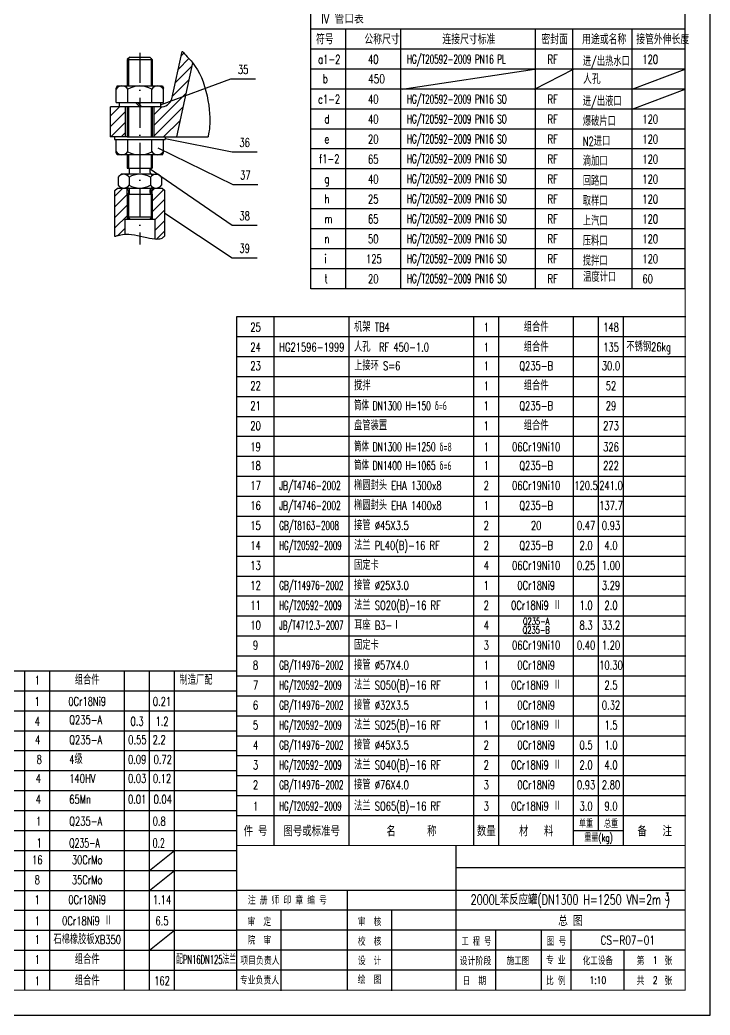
# Model space of a CAD drawing. Extents: x 92764 to 104934, y 26739 to 35166.
# Drawn here: x 95937 to 98704, y 26739 to 30728 of the extents above; entities that cross this region are included whole.
import ezdxf
from ezdxf.enums import TextEntityAlignment as Align

# ---------------------------------------------------------------- set-up
doc = ezdxf.new("R2010")
doc.units = 0
doc.header["$LTSCALE"] = 10
doc.linetypes.add('ACAD_ISO10W100', pattern=[18, 12, -3, 0, -3])
for name, color, linetype in [('1', 2, 'Continuous'), ('2', 1, 'Continuous'), ('5', 7, 'Continuous'), ('K1', 4, 'Continuous'), ('tank', 1, 'Continuous'), ('tankx', 2, 'ACAD_ISO10W100'), ('tanky', 7, 'Continuous')]:
    doc.layers.add(name, color=color, linetype=linetype)
doc.styles.add('hzfs', font='simplex.shx', dxfattribs={"width": 0.7, "bigfont": 'hzfs.shx'})
doc.styles.add('ST', font='', dxfattribs={"width": 0.75})
doc.styles.get("Standard").update_dxf_attribs({"font": 'txt', "width": 0.7, "bigfont": 'hztxt.shx'})
doc.styles.get('ST').set_extended_font_data('SimSun')

# ---------------------------------------------------------------- blocks, each defined once
blk = doc.blocks.new('*D160')
for p, q in [((-322.085011, 277.12909), (-322.083184, 277.129638)), ((-322.083184, 277.129638), (-322.070396, 277.13347)), ((-322.070396, 277.13347), (-322.035686, 277.143874)), ((-322.035686, 277.143874), (-321.968094, 277.164134)), ((-321.968094, 277.164134), (-321.856658, 277.197535)), ((-321.856658, 277.197535), (-321.690416, 277.247362)), ((-321.690416, 277.247362), (-321.45841, 277.316902)), ((-321.45841, 277.316902), (-321.149676, 277.409439)), ((-321.149676, 277.409439), (-320.754839, 277.525415)), ((-320.754839, 277.525415), (-320.270859, 277.653894)), ((-320.270859, 277.653894), (-319.696278, 277.781097)), ((-319.696278, 277.781097), (-319.029642, 277.893244)), ((-319.029642, 277.893244), (-318.269494, 277.976556)), ((-318.269494, 277.976556), (-317.414379, 278.017252)), ((-317.414379, 278.017252), (-316.462839, 278.001554)), ((-316.462839, 278.001554), (-315.413419, 277.915682)), ((-315.413419, 277.915682), (-314.270084, 277.751817)), ((-314.270084, 277.751817), (-313.058485, 277.525979)), ((-313.058485, 277.525979), (-311.809692, 277.260149)), ((-311.809692, 277.260149), (-310.554778, 276.97631)), ((-310.554778, 276.97631), (-309.324813, 276.696441)), ((-309.324813, 276.696441), (-308.150868, 276.442524)), ((-308.150868, 276.442524), (-307.064016, 276.23654)), ((-307.064016, 276.23654), (-306.095328, 276.10047)), ((-306.095328, 276.10047), (-305.268374, 276.050004)), ((-305.268374, 276.050004), (-304.576724, 276.075668)), ((-304.576724, 276.075668), (-304.006448, 276.161698)), ((-304.006448, 276.161698), (-303.543614, 276.292327)), ((-303.543614, 276.292327), (-303.174292, 276.451793)), ((-303.174292, 276.451793), (-302.884552, 276.624329)), ((-302.884552, 276.624329), (-302.660461, 276.79417)), ((-302.660461, 276.79417), (-302.48809, 276.945552)), ((-302.48809, 276.945552), (-302.355042, 277.06605)), ((-302.355042, 277.06605), (-302.25506, 277.156602)), ((-302.25506, 277.156602), (-302.183419, 277.221485)), ((-302.183419, 277.221485), (-302.135396, 277.264979)), ((-302.135396, 277.264979), (-302.106267, 277.29136)), ((-302.106267, 277.29136), (-302.085011, 277.310611)), ((-302.091309, 277.304907), (-302.085798, 277.309898))]:
    blk.add_line(p, q)
blk = doc.blocks.new('*D161')
for p, q in [((-295.057548, 351.283669), (-295.054762, 351.280706)), ((-295.054762, 351.280706), (-295.035262, 351.259964)), ((-295.035262, 351.259964), (-294.982333, 351.203665)), ((-294.982333, 351.203665), (-294.879261, 351.09403)), ((-294.879261, 351.09403), (-294.709331, 350.913281)), ((-294.709331, 350.913281), (-294.45583, 350.643639)), ((-294.45583, 350.643639), (-294.102042, 350.267326)), ((-294.102042, 350.267326), (-293.631253, 349.766562)), ((-293.631253, 349.766562), (-293.034078, 349.126771)), ((-293.034078, 349.126771), (-292.330447, 348.346177)), ((-292.330447, 348.346177), (-291.547619, 347.426207)), ((-291.547619, 347.426207), (-290.712854, 346.368288)), ((-290.712854, 346.368288), (-289.853411, 345.173846)), ((-289.853411, 345.173846), (-288.996548, 343.844308)), ((-288.996548, 343.844308), (-288.169526, 342.381099)), ((-288.169526, 342.381099), (-287.399603, 340.785647)), ((-287.399603, 340.785647), (-286.709213, 339.065047)), ((-286.709213, 339.065047), (-286.101492, 337.24907)), ((-286.101492, 337.24907), (-285.574751, 335.373156)), ((-285.574751, 335.373156), (-285.127298, 333.472745)), ((-285.127298, 333.472745), (-284.757444, 331.583277)), ((-284.757444, 331.583277), (-284.4635, 329.740192)), ((-284.4635, 329.740192), (-284.243776, 327.978931)), ((-284.243776, 327.978931), (-284.096582, 326.334932)), ((-284.096582, 326.334932), (-284.018586, 324.837056)), ((-283.99989, 323.487838), (-284.028953, 322.283233)), ((-284.018586, 324.837056), (-283.99989, 323.487838)), ((-284.287293, 319.496646), (-284.391989, 318.830042)), ((-284.184195, 320.291682), (-284.287293, 319.496646)), ((-284.094235, 321.219196), (-284.184195, 320.291682)), ((-284.028953, 322.283233), (-284.094235, 321.219196)), ((-284.703814, 317.071865), (-284.715898, 317.004172)), ((-284.712318, 317.024229), (-284.715451, 317.006679)), ((-284.687254, 317.164629), (-284.703814, 317.071865)), ((-284.659952, 317.317564), (-284.687254, 317.164629)), ((-284.619223, 317.545714), (-284.659952, 317.317564)), ((-284.562381, 317.86412), (-284.619223, 317.545714)), ((-284.486741, 318.287827), (-284.562381, 317.86412)), ((-284.391989, 318.830042), (-284.486741, 318.287827))]:
    blk.add_line(p, q)
blk = doc.blocks.new('*D162')
at = {"layer": '5'}
for p, q in [((-322.085011, 293.240274), (-318.83576, 296.489525)), ((-322.085011, 288.997633), (-317.085011, 293.997633)), ((-317.078471, 294.004172), (-316.585011, 294.497633)), ((-322.085011, 284.754992), (-317.085011, 289.754992)), ((-322.085011, 280.512352), (-317.085011, 285.512352)), ((-320.860276, 277.494445), (-318.085011, 280.269711))]:
    blk.add_line(p, q, dxfattribs=at)
blk = doc.blocks.new('*D163')
at = {"layer": '5'}
for p, q in [((-307.585011, 295.012352), (-306.09319, 296.504172)), ((-307.085011, 291.269711), (-302.46778, 295.886942)), ((-307.085011, 287.02707), (-302.085011, 292.02707)), ((-306.085011, 283.784429), (-302.085011, 287.784429)), ((-306.085011, 279.541789), (-302.085011, 283.541789)), ((-305.330372, 276.053787), (-302.085011, 279.299148))]:
    blk.add_line(p, q, dxfattribs=at)
blk = doc.blocks.new('*D164')
at = {"layer": '5'}
for p, q in [((-296.598986, 344.182142), (-292.37999, 348.401139)), ((-295.422787, 349.600982), (-294.419147, 350.604622)), ((-297.775185, 338.763303), (-291.240314, 345.298174)), ((-298.951384, 333.344463), (-292.416513, 339.879334)), ((-306.335011, 321.718196), (-293.54851, 334.504697)), ((-306.335011, 325.960836), (-303.253373, 329.042474)), ((-306.335011, 317.475555), (-294.76891, 329.041655)), ((-302.563753, 317.004172), (-295.945109, 323.622816))]:
    blk.add_line(p, q, dxfattribs=at)
blk = doc.blocks.new('*D165')
at = {"layer": '5'}
for p, q in [((-320.262238, 329.004172), (-323.835011, 325.431399)), ((-317.835011, 327.188758), (-323.835011, 321.188758)), ((-317.835011, 322.946118), (-323.835011, 316.946118)), ((-319.534315, 317.004172), (-317.835011, 318.703477))]:
    blk.add_line(p, q, dxfattribs=at)

msp = doc.modelspace()

# ---------------------------------------------------------------- linework, layer by layer
for p, q in [((98703.8, 26739.3), (98703.8, 35149.3)), ((96372.5, 30574.5), (96372.5, 30463.7)), ((96462.5, 30574.5), (96462.5, 30463.7)), ((97468.8, 30451), (98000.3, 30531)), ((98000.3, 30451), (98155.6, 30531)), ((98391.2, 30451), (98603.8, 30531)), ((98391.2, 30371), (98603.8, 30451)), ((96372.5, 30379.5), (96372.5, 30259.5)), ((96462.5, 30379.5), (96462.5, 30259.5)), ((96372.5, 30187.8), (96372.5, 30134.5)), ((96462.5, 30187.8), (96462.5, 30134.5)), ((96372.5, 30029.5), (96372.5, 29934.5)), ((96462.5, 30029.5), (96462.5, 29934.5)), ((96367.5, 29939.5), (96367.5, 29929.5)), ((96467.5, 29939.5), (96467.5, 29929.5)), ((96456.6, 27319.3), (96556.6, 27399.3)), ((98603.8, 27329.3), (97685.4, 27329.3)), ((96456.6, 27239.3), (96556.6, 27319.3)), ((98603.8, 27239.3), (96806.6, 27239.3)), ((98603.8, 27159.3), (96806.6, 27159.3)), ((98603.8, 27079.3), (96806.6, 27079.3)), ((98145, 27079.3), (98145, 26839.3)), ((98603.8, 26999.3), (96806.6, 26999.3)), ((98603.8, 26919.3), (96806.6, 26919.3)), ((92763.8, 26739.3), (98703.8, 26739.3))]:
    msp.add_line(p, q)
at = {"color": 7}
for p, q in [((97685.4, 26839.3), (97685.4, 27419.3)), ((97250.7, 26839.3), (97250.7, 27239.3)), ((96983.6, 26836.9), (96983.6, 27159.3)), ((97427.7, 26836.9), (97427.7, 27159.3)), ((97844.3, 26839.3), (97844.3, 27079.3)), ((98028.1, 26839.3), (98028.1, 27079.3)), ((98359.7, 26839.3), (98359.7, 26999.3))]:
    msp.add_line(p, q, dxfattribs=at)
at = {"layer": '1', "color": 7}
for p, q in [((98603.8, 30690.8), (97103.8, 30690.8)), ((97243.8, 29651), (97243.8, 30690.8)), ((97463.8, 29651), (97463.8, 30690.8)), ((98003.8, 29651), (98003.8, 30690.8)), ((98153.8, 29651), (98153.8, 30690.8)), ((98391.2, 29651), (98391.2, 30690.8)), ((98603.8, 30610.8), (97103.8, 30610.8)), ((98603.8, 30610.8), (97103.8, 30610.8)), ((98603.8, 30531), (97103.8, 30531)), ((98603.8, 30451), (97103.8, 30451)), ((98603.8, 30371), (97103.8, 30371)), ((98603.8, 30291), (97103.8, 30291)), ((98603.8, 30211), (97103.8, 30211)), ((98603.8, 30131), (97103.8, 30131)), ((98603.8, 30051), (97103.8, 30051)), ((98603.8, 29971), (97103.8, 29971)), ((98603.8, 29891), (97103.8, 29891)), ((98603.8, 29811), (97103.8, 29811)), ((98603.8, 29731), (97103.8, 29731))]:
    msp.add_line(p, q, dxfattribs=at)
at = {"layer": '1'}
for p, q in [((96372.5, 29934.5), (96372.5, 29929.5)), ((96462.5, 29934.5), (96462.5, 29929.5))]:
    msp.add_line(p, q, dxfattribs=at)
at = {"layer": '2'}
for p, q in [((97103.8, 30586.3), (97103.8, 34899.3)), ((98603.8, 29651), (98603.8, 34899.3)), ((97103.8, 29651), (97103.8, 30785.8)), ((98603.8, 29651), (97103.8, 29651))]:
    msp.add_line(p, q, dxfattribs=at)
at = {"layer": 'K1', "color": 7}
msp.add_line((96806.6, 26839.3), (96806.6, 27419.3), dxfattribs=at)
at = {"layer": 'K1', "const_width": 4}
msp.add_lwpolyline([(92863.8, 26839.3), (92863.8, 34899.3), (98603.8, 34899.3), (98603.8, 26839.3)], close=True, dxfattribs=at)
at = {"layer": 'K1', "color": 7}
for points in [[(98603.8, 27419.3, 4, 4, 0), (96806.6, 27419.3, 4, 4, 0), (96806.6, 26839.3, 4, 4, 0)], [(98603.8, 27419.3, 4, 4, 0), (98603.8, 26839.3, 4, 4, 0)], [(98603.8, 26839.3, 4, 4, 0), (96806.6, 26839.3, 4, 4, 0)]]:
    msp.add_lwpolyline(points, format="xyseb", dxfattribs=at)
at = {"layer": 'tank'}
for p, q in [((96546.5, 30412), (96587.8, 30602.3)), ((96377.5, 30579.5), (96367.5, 30569.5)), ((96367.5, 30569.5), (96467.5, 30569.5)), ((96367.5, 30569.5), (96367.5, 30463.7)), ((96377.5, 30579.5), (96457.5, 30579.5)), ((96457.5, 30579.5), (96467.5, 30569.5)), ((96467.5, 30569.5), (96467.5, 30463.7)), ((96628.9, 30556.1), (96564.5, 30259.5)), ((96326.6, 30463.7), (96322.2, 30454.3)), ((96322.2, 30397), (96322.2, 30454.3)), ((96326.6, 30463.7), (96508.4, 30463.7)), ((96369.9, 30397), (96369.9, 30451.2)), ((96465.1, 30397), (96465.1, 30451.2)), ((96508.4, 30463.7), (96512.8, 30454.3)), ((96512.8, 30397), (96512.8, 30454.3)), ((96300, 30259.5), (96300, 30379.5)), ((96499.6, 30379.5), (96300, 30379.5)), ((96322.2, 30397), (96512.8, 30397)), ((96334.7, 30397), (96334.7, 30379.5)), ((96360, 30259.5), (96360, 30379.5)), ((96367.5, 30379.5), (96367.5, 30259.5)), ((96417.5, 30379.5), (96400, 30397)), ((96408, 30397), (96425.5, 30379.5)), ((96467.5, 30379.5), (96467.5, 30259.5)), ((96475, 30259.5), (96475, 30379.5)), ((96500.3, 30397), (96500.3, 30379.5)), ((96367.5, 30259.5), (96300, 30259.5)), ((96315.6, 30259.5), (96315.6, 30249.5)), ((96315.6, 30249.5), (96519.5, 30249.5)), ((96322.2, 30197.2), (96322.2, 30249.5)), ((96367.5, 30259.5), (96691.2, 30259.5)), ((96369.9, 30200.3), (96369.9, 30249.5)), ((96465.1, 30200.3), (96465.1, 30249.5)), ((96512.8, 30197.2), (96512.8, 30249.5)), ((96519.5, 30259.5), (96519.5, 30249.5)), ((96326.6, 30187.8), (96322.2, 30197.2)), ((96508.4, 30187.8), (96326.6, 30187.8)), ((96367.5, 30187.8), (96367.5, 30134.5)), ((96467.5, 30187.8), (96467.5, 30134.5)), ((96508.4, 30187.8), (96512.8, 30197.2)), ((96367.5, 30134.5), (96466, 30134.5)), ((96376.5, 30117), (96376.5, 30127)), ((96458.5, 30117), (96458.5, 30127)), ((96466, 30134.5), (96467.5, 30134.5)), ((96342.6, 30109.5), (96331, 30097.9)), ((96331, 30097.9), (96331, 30066.1)), ((96466, 30109.5), (96342.6, 30109.5)), ((96374.7, 30097.6), (96374.7, 30066.1)), ((96460.3, 30097.6), (96460.3, 30066.1)), ((96466, 30109.5), (96492.4, 30109.5)), ((96492.4, 30109.5), (96504, 30097.9)), ((96504, 30097.9), (96504, 30066.1)), ((96317.5, 30044.5), (96327.5, 30054.5)), ((96317.5, 29860.8), (96317.5, 30044.5)), ((96327.5, 30054.5), (96507.5, 30054.5)), ((96342.6, 30054.5), (96331, 30066.1)), ((96362.5, 30054.5), (96372.5, 30044.5)), ((96367.5, 30029.7), (96367.5, 30049.5)), ((96372.5, 30044.5), (96372.5, 30030.4)), ((96372.5, 30044.5), (96376.5, 30044.5)), ((96376.5, 30037), (96376.5, 30047)), ((96458.5, 30037), (96458.5, 30047)), ((96458.5, 30044.5), (96462.5, 30044.5)), ((96472.5, 30054.5), (96462.5, 30044.5)), ((96462.5, 30044.5), (96462.5, 30030.4)), ((96466, 30054.5), (96492.4, 30054.5)), ((96467.5, 30029.5), (96467.5, 30049.5)), ((96492.4, 30054.5), (96504, 30066.1)), ((96507.5, 30054.5), (96517.5, 30044.5)), ((96517.5, 29862.6), (96517.5, 30044.5)), ((96367.5, 30029.5), (96367.5, 29939.5)), ((96367.5, 30029.5), (96466, 30029.5)), ((96466, 30029.5), (96467.5, 30029.5)), ((96467.5, 30029.5), (96467.5, 29939.5)), ((96357.5, 29929.5), (96477.5, 29929.5)), ((96357.5, 29929.5), (96357.5, 29869.3)), ((96377.5, 29929.5), (96367.5, 29939.5)), ((96367.5, 29939.5), (96467.5, 29939.5)), ((96457.5, 29929.5), (96467.5, 29939.5)), ((96477.5, 29929.5), (96477.5, 29850.5)), ((96806.6, 27419.3), (96806.6, 29539.3)), ((95006.6, 28119.3), (96806.6, 28119.3))]:
    msp.add_line(p, q, dxfattribs=at)
for centre, radius, start, end in [((96346.1, 30434.7), 28.9, 34.6147, 145.3853), ((96417.5, 30366.7), 97, 60.5915, 119.4085), ((96489, 30434.7), 28.9, 34.6147, 145.3853), ((96499.6, 30429.5), 50, 270, 339.4566), ((96346.1, 30216.8), 28.9, 214.6147, 325.3853), ((96417.5, 30284.8), 97, 240.5915, 299.4085), ((96489, 30216.8), 28.9, 214.6147, 325.3853), ((96369, 30127), 7.5, 0, 90), ((96466, 30127), 7.5, 90, 180), ((96352.8, 30083.9), 25.9, 31.9855, 147.2828), ((96369, 30117), 7.5, 270, 0), ((96417.5, 30026.3), 83.2, 59.0179, 120.9821), ((96466, 30117), 7.5, 180, 270), ((96482.3, 30083.9), 25.9, 32.7172, 148.0145), ((96352.8, 30080.2), 26, 212.8647, 327.1353), ((96369, 30047), 7.5, 0, 90), ((96417.5, 30139.4), 84.9, 239.7122, 300.2878), ((96466, 30047), 7.5, 90, 180), ((96482.2, 30080.2), 26, 212.8647, 327.1353), ((96369, 30037), 7.5, 270, 0), ((96466, 30037), 7.5, 180, 270)]:
    msp.add_arc(centre, radius, start, end, dxfattribs=at)
at = {"layer": 'tankx'}
msp.add_line((96417.5, 30596.2), (96417.5, 29828.7), dxfattribs=at)
at = {"layer": 'tanky'}
for p, q in [((96500.3, 30387.7), (96782, 30492)), ((96782, 30492), (96882, 30492)), ((96519.5, 30252.9), (96788, 30199.3)), ((96490.4, 30216.3), (96790.5, 30069.1)), ((96788, 30199.3), (96888, 30199.3)), ((96454.7, 30134.5), (96788, 29905.1)), ((96790.5, 30069.1), (96890.5, 30069.1)), ((96517.5, 29953.5), (96788, 29775.3)), ((96788, 29905.1), (96888, 29905.1)), ((96788, 29775.3), (96888, 29775.3)), ((96806.6, 29539.3), (98606.6, 29539.3)), ((96956.6, 27419.3), (96956.6, 29539.3)), ((97256.6, 27419.3), (97256.6, 29539.3)), ((97756.6, 27419.3), (97756.6, 29539.3)), ((97856.6, 27419.3), (97856.6, 29539.3)), ((98156.6, 27419.3), (98156.6, 29539.3)), ((98256.6, 27479.3), (98256.6, 29539.3)), ((98356.6, 27419.3), (98356.6, 29539.3)), ((96806.6, 29459.3), (98606.6, 29459.3)), ((96806.6, 29379.3), (98606.6, 29379.3)), ((96806.6, 29299.3), (98606.6, 29299.3)), ((96806.6, 29219.3), (98606.6, 29219.3)), ((96806.6, 29139.3), (98606.6, 29139.3)), ((96806.6, 29059.3), (98606.6, 29059.3)), ((96806.6, 28979.3), (98606.6, 28979.3)), ((96806.6, 28899.3), (98606.6, 28899.3)), ((96806.6, 28819.3), (98606.6, 28819.3)), ((96806.6, 28739.3), (98606.6, 28739.3)), ((96806.6, 28659.3), (98606.6, 28659.3)), ((96806.6, 28579.3), (98606.6, 28579.3)), ((96806.6, 28499.3), (98606.6, 28499.3)), ((96806.6, 28419.3), (98606.6, 28419.3)), ((96806.6, 28339.3), (98606.6, 28339.3)), ((96806.6, 28259.3), (98606.6, 28259.3)), ((96806.6, 28179.3), (98606.6, 28179.3)), ((95956.6, 26839.3), (95956.6, 28119.3)), ((96056.6, 26839.3), (96056.6, 28119.3)), ((96356.6, 26839.3), (96356.6, 28119.3)), ((96456.6, 26839.3), (96456.6, 28119.3)), ((96556.6, 26839.3), (96556.6, 28119.3)), ((96806.6, 28099.3), (98606.6, 28099.3)), ((95006.6, 28039.3), (96806.6, 28039.3)), ((96806.6, 28019.3), (98606.6, 28019.3)), ((95006.6, 27959.3), (96806.6, 27959.3)), ((96806.6, 27939.3), (98606.6, 27939.3)), ((95006.6, 27879.3), (96806.6, 27879.3)), ((96806.6, 27859.3), (98606.6, 27859.3)), ((95006.6, 27799.3), (96806.6, 27799.3)), ((96806.6, 27779.3), (98606.6, 27779.3)), ((95006.6, 27719.3), (96806.6, 27719.3)), ((96806.6, 27699.3), (98606.6, 27699.3)), ((95006.6, 27639.3), (96806.6, 27639.3)), ((96806.6, 27619.3), (98606.6, 27619.3)), ((95006.6, 27559.3), (96806.6, 27559.3)), ((96806.6, 27539.3), (98606.6, 27539.3)), ((95006.6, 27479.3), (96806.6, 27479.3)), ((98156.6, 27479.3), (98356.6, 27479.3)), ((95006.6, 27399.3), (96806.6, 27399.3)), ((95006.6, 27319.3), (96806.6, 27319.3)), ((95006.6, 27239.3), (96806.6, 27239.3)), ((95006.6, 27159.3), (96806.6, 27159.3)), ((95006.6, 27079.3), (96806.6, 27079.3)), ((96456.6, 26999.3), (96556.6, 27079.3)), ((95006.6, 26999.3), (96806.6, 26999.3)), ((95006.6, 26919.3), (96806.6, 26919.3))]:
    msp.add_line(p, q, dxfattribs=at)

# ---------------------------------------------------------------- block references
at = {"xscale": 10, "yscale": 10, "zscale": 10}
for name in ['*D161', '*D160']:
    msp.add_blockref(name, (99538.4, 27089.5), dxfattribs=at)
at = {"layer": '5', "xscale": 10, "yscale": 10, "zscale": 10}
for name in ['*D164', '*D165', '*D162', '*D163']:
    msp.add_blockref(name, (99538.4, 27089.5), dxfattribs=at)

# ---------------------------------------------------------------- texts
at = {"style": 'hzfs', "width": 0.75}
for s, height, p in [(' IV 管口表', 40, (97123.8, 30733.5)), ('符号', 35, (97123.8, 30649)), ('公称尺寸', 35, (97317.8, 30649)), ('连接尺寸标准', 35, (97630.5, 30649)), ('密封面', 35, (98027.3, 30649)), ('用途或名称', 35, (98190.7, 30649)), ('接管外伸长度', 35, (98407.6, 30649)), ('b', 35, (97150.6, 30492.8)), ('450', 35, (97332.5, 30492)), ('人孔', 35, (98194.4, 30490.3))]:
    msp.add_text(s, height=height, dxfattribs=at).set_placement(p, align=Align.MIDDLE_LEFT)
for s, height, style, width, p in [('a1-2', 35, 'hzfs', 0.7, (97132.4, 30552.8)), ('40', 35, 'hzfs', 0.7, (97332.4, 30552.8)), ('HG/T20592-2009 PN16 PL', 35, 'hzfs', 0.6, (97488.8, 30553.6)), ('RF', 35, 'hzfs', 0.7, (98052.4, 30552.8)), ('进/出热水口', 35, 'hzfs', 0.7, (98193.6, 30544.1)), ('120', 35, 'hzfs', 0.7, (98432.4, 30552.8)), ('c1-2', 35, 'hzfs', 0.7, (97132.4, 30392.8)), ('40', 35, 'hzfs', 0.7, (97332.4, 30392.8)), ('HG/T20592-2009 PN16 SO', 35, 'hzfs', 0.6, (97488.8, 30393.6)), ('RF', 35, 'hzfs', 0.7, (98052.4, 30392.8)), ('进/出液口', 35, 'hzfs', 0.7, (98193.6, 30384.1)), ('d', 35, 'hzfs', 0.7, (97158.1, 30313.6)), ('40', 35, 'hzfs', 0.7, (97332.4, 30312.8)), ('HG/T20592-2009 PN16 SO', 35, 'hzfs', 0.6, (97488.8, 30313.6)), ('RF', 35, 'hzfs', 0.7, (98052.4, 30312.8)), ('爆破片口', 35, 'hzfs', 0.7, (98193.6, 30304.1)), ('120', 35, 'hzfs', 0.7, (98432.4, 30312.8)), ('e', 35, 'hzfs', 0.7, (97158.1, 30233.6)), ('20', 35, 'hzfs', 0.7, (97332.4, 30232.9)), ('HG/T20592-2009 PN16 SO', 35, 'hzfs', 0.6, (97488.8, 30233.7)), ('RF', 35, 'hzfs', 0.7, (98052.4, 30232.9)), ('N2进口', 35, 'hzfs', 0.7, (98193.6, 30224.2)), ('120', 35, 'hzfs', 0.7, (98432.4, 30232.9)), ('f1-2', 35, 'hzfs', 0.7, (97136.1, 30153.6)), ('65', 35, 'hzfs', 0.7, (97332.4, 30152.9)), ('HG/T20592-2009 PN16 SO', 35, 'hzfs', 0.6, (97488.8, 30153.7)), ('RF', 35, 'hzfs', 0.7, (98052.4, 30152.9)), ('滴加口', 35, 'hzfs', 0.7, (98193.6, 30144.2)), ('120', 35, 'hzfs', 0.7, (98432.4, 30152.9)), ('g', 35, 'hzfs', 0.7, (97158.1, 30073.6)), ('40', 35, 'hzfs', 0.7, (97332.4, 30072.8)), ('HG/T20592-2009 PN16 SO', 35, 'hzfs', 0.6, (97488.8, 30073.6)), ('RF', 35, 'hzfs', 0.7, (98052.4, 30072.8)), ('回路口', 35, 'hzfs', 0.7, (98193.6, 30064.1)), ('120', 35, 'hzfs', 0.7, (98432.4, 30072.8)), ('h', 35, 'hzfs', 0.7, (97158.1, 29993.6)), ('25', 35, 'hzfs', 0.7, (97332.4, 29992.9)), ('HG/T20592-2009 PN16 SO', 35, 'hzfs', 0.6, (97488.8, 29993.7)), ('RF', 35, 'hzfs', 0.7, (98052.4, 29992.9)), ('取样口', 35, 'hzfs', 0.7, (98193.6, 29984.2)), ('120', 35, 'hzfs', 0.7, (98432.4, 29992.9)), ('m', 35, 'hzfs', 0.7, (97158.1, 29913.6)), ('65', 35, 'hzfs', 0.7, (97332.4, 29912.9)), ('HG/T20592-2009 PN16 SO', 35, 'hzfs', 0.6, (97488.8, 29913.7)), ('RF', 35, 'hzfs', 0.7, (98052.4, 29912.9)), ('上汽口', 35, 'hzfs', 0.7, (98193.6, 29904.2)), ('120', 35, 'hzfs', 0.7, (98432.4, 29912.9)), ('n', 35, 'hzfs', 0.7, (97158.1, 29833.6)), ('50', 35, 'hzfs', 0.7, (97332.4, 29832.9)), ('HG/T20592-2009 PN16 SO', 35, 'hzfs', 0.6, (97488.8, 29833.7)), ('RF', 35, 'hzfs', 0.7, (98052.4, 29832.9)), ('压料口', 35, 'hzfs', 0.7, (98193.6, 29824.2)), ('120', 35, 'hzfs', 0.7, (98432.4, 29832.9)), ('i', 35, 'hzfs', 0.7, (97158.1, 29753.6)), ('125', 35, 'hzfs', 0.7, (97324.6, 29752.9)), ('HG/T20592-2009 PN16 SO', 35, 'hzfs', 0.6, (97488.8, 29753.7)), ('RF', 35, 'hzfs', 0.7, (98052.4, 29752.9)), ('搅拌口', 35, 'hzfs', 0.7, (98193.6, 29744.2)), ('120', 35, 'hzfs', 0.7, (98432.4, 29752.9)), ('t', 35, 'hzfs', 0.7, (97158.1, 29673.6)), ('20', 35, 'hzfs', 0.7, (97332.4, 29672.9)), ('HG/T20592-2009 PN16 SO', 35, 'hzfs', 0.6, (97488.8, 29673.7)), ('RF', 35, 'hzfs', 0.7, (98052.4, 29672.9)), ('温度计口', 35, 'hzfs', 0.7, (98194.8, 29679.2)), ('60', 35, 'hzfs', 0.7, (98432.4, 29672.9)), ('上接环 S=6', 35, 'hzfs', 0.7, (97276.6, 29324.3)), ('搅拌', 35, 'hzfs', 0.7, (97276.6, 29244.3)), ('筒体 DN1300 H=150 δ=6', 35, 'hzfs', 0.63, (97276.6, 29164.3)), ('盘管装置', 35, 'hzfs', 0.7, (97276.6, 29084.3)), ('筒体 DN1400 H=1065 δ=6', 35, 'hzfs', 0.63, (97276.6, 28924.3)), ('JB/T4746-2002', 35, 'hzfs', 0.63, (96976.6, 28844.3)), ('椭圆封头 EHA 1300x8', 35, 'hzfs', 0.7, (97276.6, 28844.3)), ('JB/T4746-2002', 35, 'hzfs', 0.63, (96976.6, 28764.3)), ('椭圆封头 EHA 1400x8', 35, 'hzfs', 0.7, (97276.6, 28764.3)), ('GB/T8163-2008', 35, 'hzfs', 0.6, (96976.6, 28684.3)), ('接管 %%C45X3.5', 35, 'hzfs', 0.7, (97276.6, 28684.3)), ('HG/T20592-2009', 35, 'hzfs', 0.58, (96976.6, 28604.3)), ('法兰 PL40(B)-16 RF', 35, 'hzfs', 0.7, (97276.6, 28604.3)), ('固定卡', 35, 'hzfs', 0.7, (97276.6, 28524.3)), ('GB/T14976-2002', 35, 'hzfs', 0.6, (96976.6, 28444.3)), ('接管 %%C25X3.0', 35, 'hzfs', 0.7, (97276.6, 28444.3)), ('HG/T20592-2009', 35, 'hzfs', 0.58, (96976.6, 28364.3)), ('法兰 SO20(B)-16 RF', 35, 'hzfs', 0.7, (97276.6, 28364.3)), ('JB/T4712.3-2007', 35, 'hzfs', 0.59, (96976.6, 28284.3)), ('耳座 B3-Ⅰ', 35, 'hzfs', 0.7, (97276.6, 28284.3)), ('固定卡', 35, 'hzfs', 0.7, (97276.6, 28204.3)), ('GB/T14976-2002', 35, 'hzfs', 0.6, (96976.6, 28124.3)), ('接管 %%C57X4.0', 35, 'hzfs', 0.7, (97276.6, 28124.3)), ('制造厂配', 35, 'hzfs', 0.7, (96576.6, 28064.3)), ('HG/T20592-2009', 35, 'hzfs', 0.58, (96976.6, 28044.3)), ('法兰 SO50(B)-16 RF', 35, 'hzfs', 0.7, (97276.6, 28044.3)), ('GB/T14976-2002', 35, 'hzfs', 0.6, (96976.6, 27964.3)), ('接管 %%C32X3.5', 35, 'hzfs', 0.7, (97276.6, 27964.3)), ('Q235-A', 35, 'hzfs', 0.7, (96134.7, 27905.6)), ('HG/T20592-2009', 35, 'hzfs', 0.58, (96976.6, 27884.3)), ('法兰 SO25(B)-16 RF', 35, 'hzfs', 0.7, (97276.6, 27884.3)), ('4', 35, 'hzfs', 0.7, (95998.2, 27825.6)), ('Q235-A', 35, 'hzfs', 0.7, (96134.7, 27825.6)), ('0.55', 35, 'hzfs', 0.7, (96371, 27825.6)), ('2.2', 35, 'hzfs', 0.7, (96469.1, 27825.6)), ('GB/T14976-2002', 35, 'hzfs', 0.6, (96976.6, 27804.3)), ('接管 %%C45X3.5', 35, 'hzfs', 0.7, (97276.6, 27804.3)), ('8', 35, 'hzfs', 0.7, (96004, 27746.7)), ('4级', 35, 'hzfs', 0.7, (96134.7, 27746.7)), ('0.09', 35, 'hzfs', 0.7, (96370.3, 27746.7)), ('0.72', 35, 'hzfs', 0.7, (96472.9, 27746.7)), ('HG/T20592-2009', 35, 'hzfs', 0.58, (96976.6, 27724.3)), ('法兰 SO40(B)-16 RF', 35, 'hzfs', 0.7, (97276.6, 27724.3)), ('4', 35, 'hzfs', 0.7, (96000.1, 27670.2)), ('140HV', 35, 'hzfs', 0.7, (96134.7, 27670.2)), ('0.03', 35, 'hzfs', 0.7, (96370.3, 27670.2)), ('0.12', 35, 'hzfs', 0.7, (96470, 27670.2)), ('4', 35, 'hzfs', 0.7, (96000.1, 27586.8)), ('65Mn', 35, 'hzfs', 0.7, (96134.7, 27586.8)), ('0.01', 35, 'hzfs', 0.7, (96370.3, 27586.8)), ('0.04', 35, 'hzfs', 0.7, (96472.9, 27586.8)), ('1', 35, 'hzfs', 0.7, (96001.4, 27498.7)), ('Q235-A', 35, 'hzfs', 0.7, (96134.7, 27498.7)), ('0.8', 35, 'hzfs', 0.7, (96469.1, 27498.7)), ('注 册 师 印 章 编 号', 30, 'ST', 0.75, (96850.7, 27185.9)), ('审  定', 30, 'ST', 0.75, (96848.8, 27099.6)), ('审  核', 30, 'ST', 0.75, (97291.2, 27099.5)), ('院  审', 30, 'ST', 0.75, (96849.5, 27025.6)), ('校  核', 30, 'ST', 0.75, (97291.2, 27020.8)), ('工 程 号', 30, 'ST', 0.68, (97707.5, 27021.1)), ('图 号', 30, 'ST', 0.75, (98048.2, 27021.1)), ('项目负责人', 30, 'ST', 0.75, (96820.4, 26944.2)), ('设  计', 30, 'ST', 0.75, (97291.2, 26943.1)), ('设计阶段', 30, 'ST', 0.76, (97699.3, 26942.5)), ('专 业', 30, 'ST', 0.75, (98045.7, 26945.9)), ('第     张 ', 30, 'ST', 0.75, (98409.2, 26943.2)), ('专业负责人', 30, 'ST', 0.75, (96818.6, 26865.3)), ('绘  图', 30, 'ST', 0.75, (97291.3, 26867.7)), ('日  期', 30, 'ST', 0.75, (97711.3, 26862.7)), ('比 例', 30, 'ST', 0.75, (98045.7, 26863.2)), ('共     张', 30, 'ST', 0.75, (98409.2, 26863.2))]:
    msp.add_text(s, height=height, dxfattribs=dict(style=style, width=width)).set_placement(p)
at = {"style": 'hzfs', "width": 0.7}
for s, height, p in [('23', 35, (96881.6, 29324.3)), ('1', 35, (97806.6, 29324.3)), ('Q235-B', 35, (98006.6, 29324.3)), ('30.0', 35, (98306.6, 29324.3)), ('组合件', 35, (98006.6, 29244.3)), ('22', 35, (96881.6, 29244.3)), ('1', 35, (97806.6, 29244.3)), ('52', 35, (98306.6, 29244.3)), ('21', 35, (96881.6, 29164.3)), ('1', 35, (97806.6, 29164.3)), ('Q235-B', 35, (98006.6, 29164.3)), ('29', 35, (98306.6, 29164.3)), ('组合件', 35, (98006.6, 29084.3)), ('20', 35, (96881.6, 29084.3)), ('1', 35, (97806.6, 29084.3)), ('273', 35, (98306.6, 29084.3)), ('18', 35, (96881.6, 28924.3)), ('1', 35, (97806.6, 28924.3)), ('Q235-B', 35, (98006.6, 28924.3)), ('222', 35, (98306.6, 28924.3)), ('17', 35, (96881.6, 28844.3)), ('2', 35, (97806.6, 28844.3)), ('06Cr19Ni10', 35, (98006.6, 28844.3)), ('120.5', 35, (98206.6, 28844.3)), ('241.0', 35, (98306.6, 28844.3)), ('16', 35, (96881.6, 28764.3)), ('1', 35, (97806.6, 28764.3)), ('Q235-B', 35, (98006.6, 28764.3)), ('137.7', 35, (98306.6, 28764.3)), ('15', 35, (96881.6, 28684.3)), ('2', 35, (97806.6, 28684.3)), ('20', 35, (98006.6, 28684.3)), ('0.47', 35, (98206.6, 28684.3)), ('0.93', 35, (98306.6, 28684.3)), ('14', 35, (96881.6, 28604.3)), ('2', 35, (97806.6, 28604.3)), ('Q235-B', 35, (98006.6, 28604.3)), ('2.0', 35, (98206.6, 28604.3)), ('4.0', 35, (98306.6, 28604.3)), ('13', 35, (96881.6, 28524.3)), ('4', 35, (97806.6, 28524.3)), ('06Cr19Ni10', 35, (98006.6, 28524.3)), ('0.25', 35, (98206.6, 28524.3)), ('1.00', 35, (98306.6, 28524.3)), ('12', 35, (96881.6, 28444.3)), ('1', 35, (97806.6, 28444.3)), ('0Cr18Ni9', 35, (98006.6, 28444.3)), ('3.29', 35, (98306.6, 28444.3)), ('11', 35, (96881.6, 28364.3)), ('2', 35, (97806.6, 28364.3)), ('0Cr18Ni9 Ⅱ', 35, (98006.6, 28364.3)), ('1.0', 35, (98206.6, 28364.3)), ('2.0', 35, (98306.6, 28364.3)), ('Q235-A', 28, (98006.6, 28304.3)), ('10', 35, (96881.6, 28284.3)), ('4', 35, (97806.6, 28284.3)), ('Q235-B', 28, (98006.6, 28269.3)), ('8.3', 35, (98206.6, 28284.3)), ('33.2', 35, (98306.6, 28284.3)), ('9', 35, (96881.6, 28204.3)), ('3', 35, (97806.6, 28204.3)), ('06Cr19Ni10', 35, (98006.6, 28204.3)), ('0.40', 35, (98206.6, 28204.3)), ('1.20', 35, (98306.6, 28204.3)), ('8', 35, (96881.6, 28124.3)), ('1', 35, (97806.6, 28124.3)), ('0Cr18Ni9', 35, (98006.6, 28124.3)), ('10.30', 35, (98306.6, 28124.3)), ('1', 35, (96006.6, 28064.3)), ('组合件', 35, (96206.6, 28064.3)), ('7', 35, (96881.6, 28044.3)), ('1', 35, (97806.6, 28044.3)), ('0Cr18Ni9 Ⅱ', 35, (98006.6, 28044.3)), ('2.5', 35, (98306.6, 28044.3)), ('6', 35, (96881.6, 27964.3)), ('1', 35, (97806.6, 27964.3)), ('0Cr18Ni9', 35, (98006.6, 27964.3)), ('0.32', 35, (98306.6, 27964.3)), ('5', 35, (96881.6, 27884.3)), ('1', 35, (97806.6, 27884.3)), ('0Cr18Ni9 Ⅱ', 35, (98006.6, 27884.3)), ('1.5', 35, (98306.6, 27884.3)), ('4', 35, (96881.6, 27804.3)), ('2', 35, (97806.6, 27804.3)), ('0Cr18Ni9', 35, (98006.6, 27804.3)), ('0.5', 35, (98206.6, 27804.3)), ('1.0', 35, (98306.6, 27804.3)), ('3', 35, (96881.6, 27724.3)), ('2', 35, (97806.6, 27724.3)), ('0Cr18Ni9 Ⅱ', 35, (98006.6, 27724.3)), ('2.0', 35, (98206.6, 27724.3)), ('4.0', 35, (98306.6, 27724.3)), ('16', 35, (96006.6, 27344.3)), ('30CrMo', 35, (96206.6, 27344.3)), ('8', 35, (96006.6, 27264.3)), ('35CrMo', 35, (96206.6, 27264.3))]:
    msp.add_text(s, height=height, dxfattribs=at).set_placement(p, align=Align.CENTER)
at = {"width": 0.63}
for s, p in [('1', (96004.3, 27411.1)), ('Q235-A', (96134.7, 27411.1)), ('0.2', (96469.1, 27411.1))]:
    msp.add_text(s, height=36, dxfattribs=at).set_placement(p)
at = {"style": 'hzfs'}
for s, height, width, p in [('2000L苯反应罐(DN1300 H=1250 VN=2m )', 40, 0.7, (98143.8, 27199.3)), ('3', 30, 0.75, (98530.9, 27214.2)), ('总 图', 40, 0.75, (98143.8, 27119.3)), ('CS-R07-01', 35, 0.75, (98373.8, 27039.3)), ('施工图', 30, 0.75, (97933.8, 26959.3)), ('化工设备', 30, 0.75, (98253.8, 26959.3)), ('1', 30, 0.75, (98483.8, 26959.3)), ('1:10', 30, 0.75, (98253.8, 26879.3)), ('2', 30, 0.75, (98483.8, 26879.3))]:
    msp.add_text(s, height=height, dxfattribs=dict(at, width=width)).set_placement(p, align=Align.MIDDLE)
at = {"layer": 'tanky', "style": 'hzfs', "width": 0.7}
for s, p in [('35', (96832, 30512)), ('36', (96838, 30219.3)), ('37', (96840.5, 30089.1)), ('38', (96838, 29925.1)), ('39', (96838, 29795.3)), ('25', (96881.6, 29479.3)), ('1', (97806.6, 29479.3)), ('组合件', (98006.6, 29479.3)), ('148', (98306.6, 29479.3)), ('24', (96881.6, 29399.3)), ('1', (97806.6, 29399.3)), ('组合件', (98006.6, 29399.3)), ('135', (98306.6, 29399.3)), ('19', (96881.6, 28999.3)), ('1', (97806.6, 28999.3)), ('06Cr19Ni10', (98006.6, 28999.3)), ('326', (98306.6, 28999.3)), ('1', (96006.6, 27979.3)), ('0Cr18Ni9', (96206.6, 27979.3)), ('0.21', (96506.6, 27979.3)), ('4', (96006.6, 27899.3)), ('0.3', (96406.6, 27899.3)), ('1.2', (96506.6, 27899.3)), ('2', (96881.6, 27644.3)), ('3', (97806.6, 27644.3)), ('0Cr18Ni9', (98006.6, 27644.3)), ('0.93', (98206.6, 27644.3)), ('2.80', (98306.6, 27644.3)), ('1', (96881.6, 27559.3)), ('3', (97806.6, 27559.3)), ('0Cr18Ni9 Ⅱ', (98006.6, 27559.3)), ('3.0', (98206.6, 27559.3)), ('9.0', (98306.6, 27559.3)), ('1', (96006.6, 27184.3)), ('0Cr18Ni9', (96206.6, 27184.3)), ('1.14', (96506.6, 27184.3)), ('1', (96006.6, 27099.3)), ('0Cr18Ni9 Ⅱ', (96206.6, 27099.3)), ('6.5', (96506.6, 27099.3)), ('1', (96006.6, 27024.3)), ('石棉橡胶板XB350', (96206.6, 27024.3)), ('1', (96006.6, 26944.3)), ('组合件', (96206.6, 26944.3)), ('1', (96006.6, 26859.3)), ('组合件', (96206.6, 26859.3)), ('162', (96506.6, 26859.3))]:
    msp.add_text(s, height=35, dxfattribs=at).set_placement(p, align=Align.CENTER)
at = {"layer": 'tanky', "style": 'hzfs'}
for s, width, p in [('机架 TB4', 0.7, (97276.6, 29479.3)), ('HG21596-1999', 0.7, (96976.6, 29399.3)), ('人孔  RF 450-1.0', 0.7, (97276.6, 29399.3)), ('不锈钢26kg', 0.7, (98368.1, 29400)), ('筒体 DN1300 H=1250 δ=8', 0.63, (97276.6, 28999.3)), ('GB/T14976-2002', 0.6, (96976.6, 27644.3)), ('接管 %%C76X4.0', 0.7, (97276.6, 27644.3)), ('HG/T20592-2009', 0.58, (96976.6, 27559.3)), ('法兰 SO65(B)-16 RF', 0.7, (97276.6, 27559.3)), ('配PN16DN125法兰', 0.57, (96563.3, 26944.3))]:
    msp.add_text(s, height=35, dxfattribs=dict(at, width=width)).set_placement(p)
at = {"layer": 'tanky', "style": 'hzfs', "width": 0.7}
for s, height, p in [('单重', 30, (98206.6, 27509.3)), ('总重', 30, (98306.6, 27509.3)), ('件 号', 40, (96881.6, 27479.3)), ('图号或标准号', 40, (97106.6, 27479.3)), ('名      称', 40, (97506.6, 27479.3)), ('数量', 40, (97806.6, 27479.3)), ('材   料', 40, (98006.6, 27479.3)), ('备   注', 40, (98481.6, 27479.3)), ('重量(kg)', 30, (98256.6, 27449.3))]:
    msp.add_text(s, height=height, dxfattribs=at).set_placement(p, align=Align.MIDDLE)

doc.saveas('drawing.dxf')
